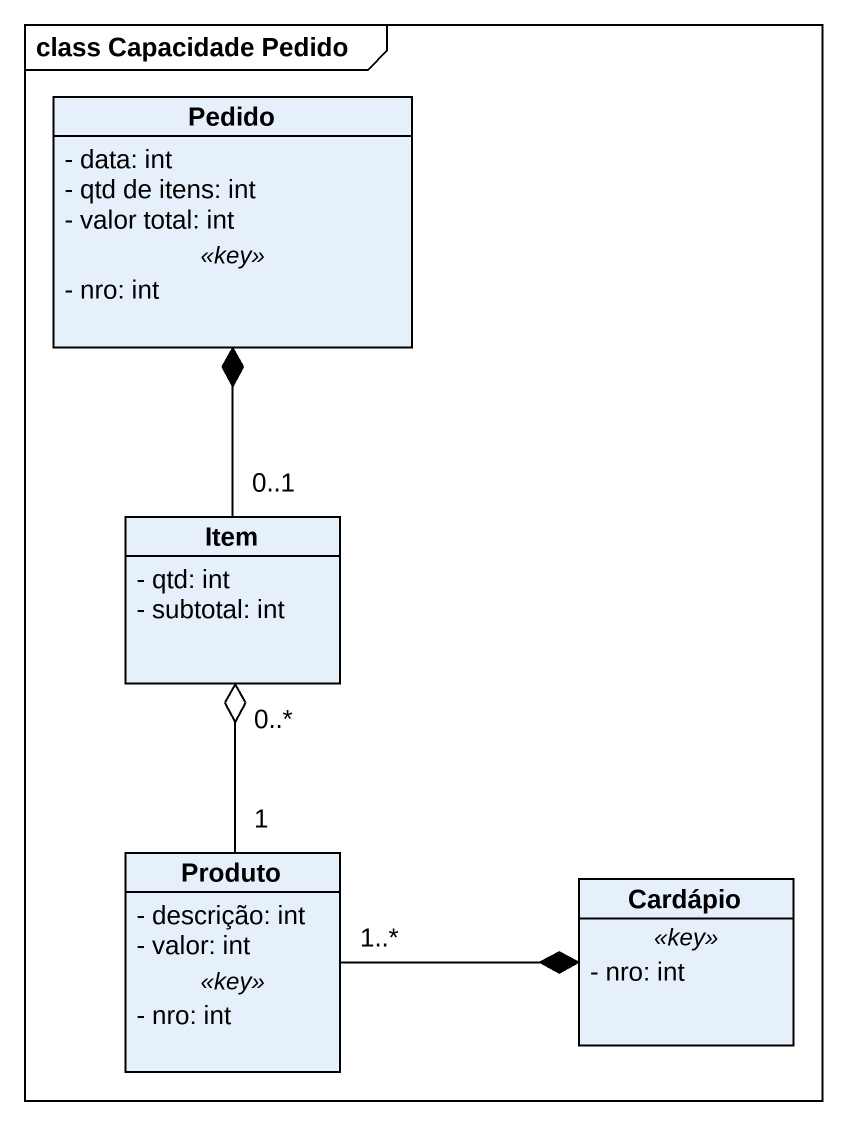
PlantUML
@startuml
mainframe class Capacidade Pedido
hide circle
hide empty members
skinparam classAttributeIconSize 0
class Pedido {
  - data: int
  - qtd de itens: int
  - valor total: int
  .. <<key>> ..
  - nro: int
}
class Item {
  - qtd: int
  - subtotal: int
}
class Produto {
  - descrição: int
  - valor: int
  .. <<key>> ..
  - nro: int
}
class Cardápio {
  .. <<key>> ..
  - nro: int
}
Item "0..1" -up-* Pedido
Produto "1" -up-o "0..*" Item
Produto "1..*" -right-* Cardápio
@enduml
